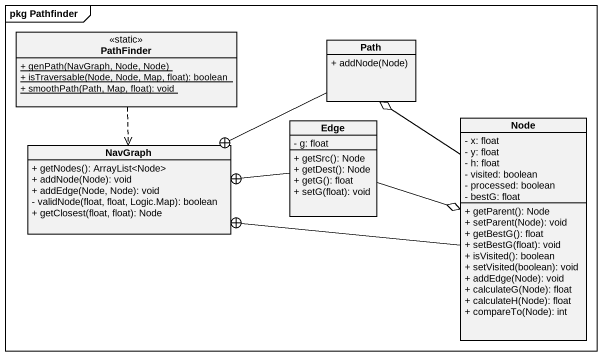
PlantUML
@startuml
mainframe pkg Pathfinder
hide circle
hide empty members
skinparam classAttributeIconSize 0
class PathFinder <<static>> {
  {static} + genPath(NavGraph, Node, Node)
  {static} + isTraversable(Node, Node, Map, float): boolean
  {static} + smoothPath(Path, Map, float): void
}
class Path {
  + addNode(Node)
}
class NavGraph {
  + getNodes(): ArrayList<Node>
  + addNode(Node): void
  + addEdge(Node, Node): void
  - validNode(float, float, Logic.Map): boolean
  + getClosest(float, float): Node
}
class Edge {
  - g: float
  + getSrc(): Node
  + getDest(): Node
  + getG(): float
  + setG(float): void
}
class "Node" as Node_ {
  - x: float
  - y: float
  - h: float
  - visited: boolean
  - processed: boolean
  - bestG: float
  + getParent(): Node
  + setParent(Node): void
  + getBestG(): float
  + setBestG(float): void
  + isVisited(): boolean
  + setVisited(boolean): void
  + addEdge(Node): void
  + calculateG(Node): float
  + calculateH(Node): float
  + compareTo(Node): int
}
PathFinder ..> NavGraph
Path -left-+ NavGraph
Edge -left-+ NavGraph
Edge -right-o Node_
Node_ -up-o Path
Node_ -left-+ NavGraph
@enduml
